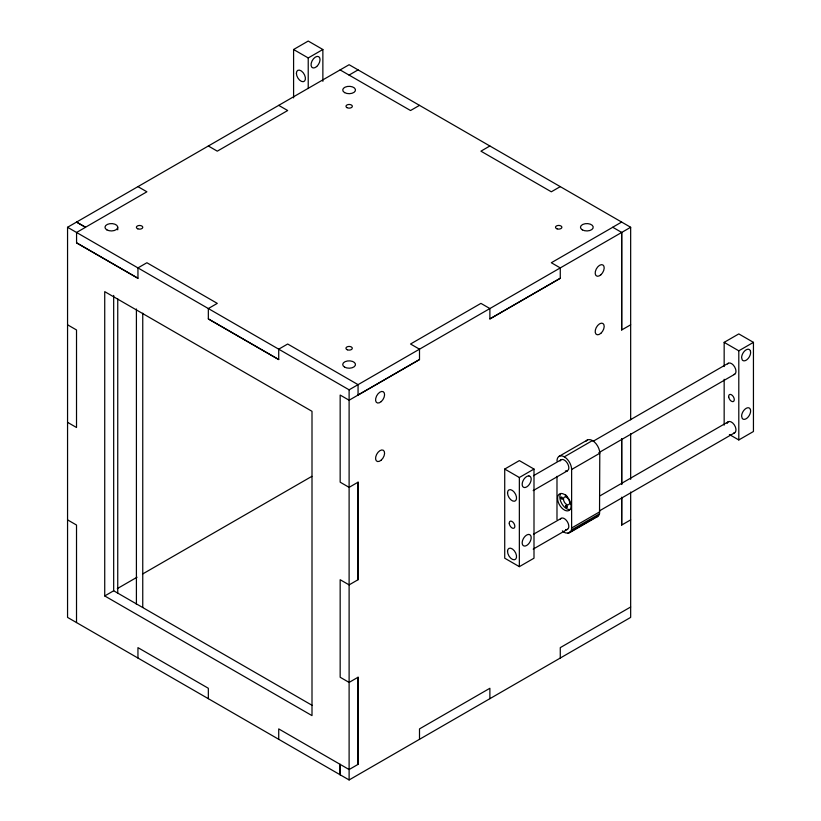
<?xml version="1.0" encoding="UTF-8"?>
<svg xmlns="http://www.w3.org/2000/svg" width="821" height="821" viewBox="0 0 821 821"><rect width="100%" height="100%" fill="white"/><g stroke="black" fill="none" stroke-linecap="round" stroke-linejoin="round"><path stroke-width="1.23" d="M556.987 519.601L556.987 476.313M562.406 530.859C565.361 534.645 572.278 533.558 571.621 528.016L571.632 469.499A10.355 5.973 60 0 0 564.314 456.825L592.464 440.569M569.476 532.757L597.637 516.501L599.525 513.813L599.792 453.243A10.355 5.973 60 0 0 594.363 441.955A10.355 5.973 60 0 0 586.122 441.134M565.392 470.946A6.373 3.674 60 0 0 567.301 470.895L568.522 469.55A6.373 3.674 60 0 0 567.301 463.106A6.373 3.674 60 0 0 562.221 459.462L561.328 459.657A6.373 3.674 60 0 0 560.096 461.002M293.59 97.894L293.59 49.506L308.224 41.05L322.869 49.506L322.869 81.341M293.59 49.506L308.224 57.952L322.869 49.506M630.661 492.005L630.661 617.402L349.11 779.95L67.558 617.402L67.558 227.273L349.11 64.715L630.661 227.273L630.661 419.798M349.058 75.091L358.059 69.888M419.5 105.355L410.541 110.527L340.099 69.918M489.88 145.994L480.932 151.167L551.322 191.796L560.271 186.634M621.651 222.07L612.702 227.232L621.702 232.435L621.702 329.97L630.661 324.798M612.702 227.304L551.322 262.741L560.271 267.903L560.271 278.309L489.88 318.948L489.88 308.542L480.932 303.38L410.541 344.009L419.5 349.182L419.5 359.588L349.11 400.227L340.161 395.055L340.161 482.184L349.11 487.356L358.12 482.153L358.12 579.688L349.11 584.88L340.161 579.718L340.161 677.253L349.11 682.415L358.12 677.212L358.12 764.341L349.11 769.544L278.719 728.904L278.719 739.311M67.558 227.273L349.11 389.821L630.661 227.273M358.059 394.993L419.5 359.526M489.88 318.887L560.271 278.247M104.729 595.943L312.001 715.614L312.001 411.311L104.729 291.64L104.729 595.943L113.678 590.771L312.093 705.321M117.311 588.616L137.035 577.225M142.515 574.053L311.867 476.344M504.72 469.058L519.354 460.602L533.999 469.058L533.999 558.198L519.354 566.654L504.72 558.198L504.72 469.058L519.354 477.504L533.999 469.058M724.163 366.556L724.163 342.357L738.797 333.911L753.442 342.357L753.442 431.507L738.797 439.953L729.387 434.525M724.163 342.357L738.797 350.813L753.442 342.357M559.132 456.312L587.292 440.056M533.455 475.728L561.133 459.75M593.234 441.216L728.289 363.241M533.178 490.609L567.393 470.833M598.858 452.669L734.662 374.273M571.632 469.499L599.792 453.243M533.434 534.266L561.903 518.01A6.373 3.674 60 0 1 567.362 521.745A6.373 3.674 60 0 1 568.286 528.519L567.609 529.237A6.373 3.674 60 0 1 565.638 529.535M600.223 495.71L728.289 421.758M533.188 549.116L567.506 529.309M599.607 510.775L734.662 432.8M571.621 528.016L599.782 511.77M571.375 530.068L599.525 513.813M567.968 533.229L598.796 515.424M621.702 525.04L621.702 497.167L621.651 525.071L630.661 519.867M630.661 606.996L560.271 647.636L560.271 658.032M561 518.349L561.03 518.338A6.373 3.674 60 0 0 560.322 519.067M596.118 516.973L597.637 516.501M278.719 105.355L287.678 110.527L217.288 151.167L208.339 145.994M137.949 186.634L146.897 191.796L85.528 227.232L76.569 222.07M76.517 222.101L85.528 227.304L76.569 232.466L76.569 242.872L137.949 278.309L137.949 267.903L146.897 262.741L217.288 303.38L208.339 308.542L208.339 318.948L278.719 359.588L278.719 349.182L287.678 344.009L358.059 384.649L358.059 395.055M76.569 242.811L137.949 278.247M208.339 318.887L278.719 359.526M67.558 324.798L76.517 329.97L76.517 427.505L67.558 422.333M67.558 519.867L76.517 525.04L76.517 622.564M738.797 350.813L738.797 439.953M724.163 379.292L724.163 425.134M630.661 433.734L630.661 479.331M621.702 438.907L621.702 484.503L621.651 438.937M621.651 232.466L621.651 330.001M519.354 477.504L519.354 566.654M489.88 698.671L489.88 688.275L419.5 728.904L419.5 739.311M358.059 482.184L358.059 579.718M358.059 677.253L358.059 764.382M349.11 389.821L349.11 779.95M340.161 764.382L340.161 774.778M340.099 764.341L340.099 774.747M308.224 57.952L308.224 88.524M208.339 698.671L208.339 688.275L137.949 647.636L137.949 658.032M142.751 313.181L142.751 607.376M136.409 308.994L136.409 604.461M117.742 227.273L117.742 229.829M117.742 298.895L117.742 593.09M113.678 295.416L113.678 590.771M727.129 423.42A6.373 3.674 60 0 1 734.22 424.734A6.373 3.674 60 0 1 733.728 433.088M727.58 363.908A6.373 3.674 60 0 1 734.662 366.925A6.373 3.674 60 0 1 733.728 374.561M556.987 461.053A10.355 5.973 60 0 1 564.314 456.825M567.239 496.315A1.19 0.688 60 0 1 565.72 494.755M570.944 504.268A1.19 0.688 60 0 1 571.108 502.565M569.938 509.584A9.554 5.521 60 0 1 561.78 503.632A9.554 5.521 60 0 1 560.712 493.595M528.929 475.923L527.841 476.036A6.373 3.674 -60 0 0 522.515 482.143A6.373 3.674 -60 0 0 524.424 487.541L525.512 487.428A6.373 3.674 -60 0 0 530.838 481.322A6.373 3.674 -60 0 0 528.929 475.923M528.929 534.45L527.841 534.553A6.373 3.674 -60 0 0 522.515 540.67A6.373 3.674 -60 0 0 524.424 546.057L525.512 545.955A6.373 3.674 -60 0 0 530.838 539.838A6.373 3.674 -60 0 0 528.929 534.45M750.445 351.111L750.025 350.187A6.373 3.674 -60 0 0 744.955 350.69A6.373 3.674 -60 0 0 741.62 357.638L742.215 359.896A6.373 3.674 -60 0 0 747.284 359.393A6.373 3.674 -60 0 0 750.62 352.435L750.445 351.111M750.445 409.638L750.025 408.704A6.373 3.674 -60 0 0 744.955 409.207A6.373 3.674 -60 0 0 741.62 416.165L742.215 418.412A6.373 3.674 -60 0 0 747.284 417.91A6.373 3.674 -60 0 0 750.62 410.962L750.445 409.638M600.859 274.799A6.373 3.674 -60 0 0 602.871 264.926A6.373 3.674 -60 0 0 595.338 271.607A6.373 3.674 -60 0 0 600.859 274.799M600.859 333.316A6.373 3.674 -60 0 0 602.871 323.443A6.373 3.674 -60 0 0 595.338 330.124A6.373 3.674 -60 0 0 600.859 333.316M381.252 460.109A6.373 3.674 -60 0 0 383.263 450.236A6.373 3.674 -60 0 0 375.731 456.917A6.373 3.674 -60 0 0 381.252 460.109M381.252 401.582A6.373 3.674 -60 0 0 383.263 391.72A6.373 3.674 -60 0 0 375.731 398.401A6.373 3.674 -60 0 0 381.252 401.582M106.863 229.87A6.373 3.674 0 0 0 117.526 228.217A6.373 3.674 0 0 0 109.716 223.712A6.373 3.674 0 0 0 106.863 229.87M344.604 367.131A6.373 3.674 0 0 0 355.267 365.478A6.373 3.674 0 0 0 347.457 360.973A6.373 3.674 0 0 0 344.604 367.131M582.346 229.87A6.373 3.674 0 0 0 593.008 228.217A6.373 3.674 0 0 0 585.199 223.712A6.373 3.674 0 0 0 582.346 229.87M344.604 92.609A6.373 3.674 0 0 0 355.267 90.967A6.373 3.674 0 0 0 347.457 86.462A6.373 3.674 0 0 0 344.604 92.609M346.914 107.602A3.181 1.837 0 0 0 352.24 106.771A3.181 1.837 0 0 0 348.34 104.524A3.181 1.837 0 0 0 346.914 107.602M137.733 228.802A3.181 1.837 0 0 0 142.751 227.479A3.181 1.837 0 0 0 138.256 225.631A3.181 1.837 0 0 0 137.733 228.802M347.345 349.797A3.181 1.837 0 0 0 352.291 348.391A3.181 1.837 0 0 0 347.704 346.626A3.181 1.837 0 0 0 347.345 349.797M557.1 228.864A3.181 1.837 0 0 0 561.882 227.273A3.181 1.837 0 0 0 557.11 225.672A3.181 1.837 0 0 0 557.1 228.864M296.402 73.305A6.373 3.674 60 0 0 303.165 81.71A6.373 3.674 60 0 0 303.165 72.7A6.373 3.674 60 0 0 296.402 73.305M316.711 66.532A6.373 3.674 -60 0 0 318.733 56.67A6.373 3.674 -60 0 0 311.2 63.35A6.373 3.674 -60 0 0 316.711 66.532M728.709 397.036A3.982 2.299 60 0 0 733.317 401.541A3.982 2.299 60 0 0 732.404 395.486A3.982 2.299 60 0 0 728.709 397.036M509.277 523.726A3.982 2.299 60 0 0 513.874 528.231A3.982 2.299 60 0 0 512.961 522.177A3.982 2.299 60 0 0 509.277 523.726M507.532 492.857A6.373 3.674 60 0 0 514.295 501.262A6.373 3.674 60 0 0 514.295 492.251A6.373 3.674 60 0 0 507.532 492.857M507.532 551.373A6.373 3.674 60 0 0 514.295 559.778A6.373 3.674 60 0 0 514.295 550.768A6.373 3.674 60 0 0 507.532 551.373M557.551 498.275A9.554 5.521 60 0 0 567.691 510.888A9.554 5.521 60 0 0 567.691 497.372A9.554 5.521 60 0 0 557.551 498.275M560.928 497.629A1.19 0.688 60 0 0 562.2 499.199A1.19 0.688 60 0 0 562.2 497.505A1.19 0.688 60 0 0 560.928 497.629M565.72 505.91A1.19 0.688 60 0 0 566.983 507.491A1.19 0.688 60 0 0 566.983 505.798A1.19 0.688 60 0 0 565.72 505.91M563.463 499.086A4.382 2.525 60 0 0 568.111 504.864A4.382 2.525 60 0 0 568.111 498.675A4.382 2.525 60 0 0 563.463 499.086"/></g></svg>
